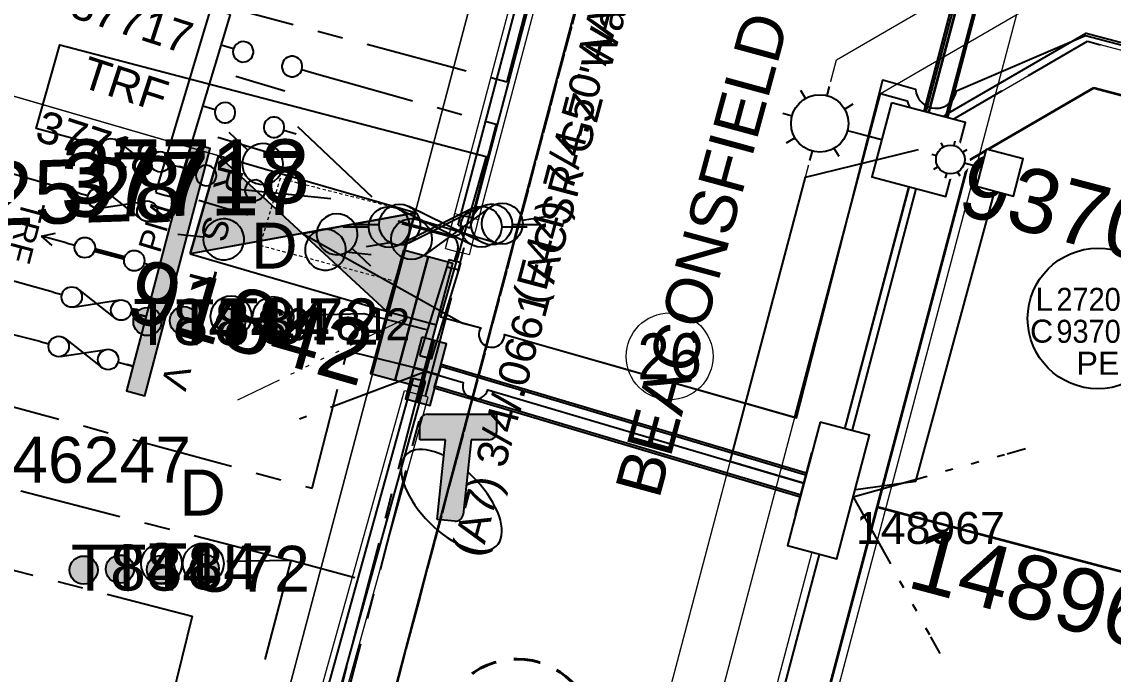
# Model space of a CAD drawing. Header units: metres. Extents: x 256054 to 262066, y 6173540 to 6179224.
# Drawn here: x 258720.28 to 258762.97, y 6175154.5 to 6175180.02 of the extents above; entities that cross this region are included whole.
import ezdxf
from ezdxf.enums import TextEntityAlignment as Align

# ---------------------------------------------------------------- set-up
doc = ezdxf.new("R2010")
doc.units = ezdxf.units.M
for name, pattern in [('Cable Exist OH', [1, 1, 0]), ('Cable Exist UG', [7, 4, -1, 1, -1]), ('Dash', [5, 3, -2]), ('DASHED', [19.05, 12.7, -6.35]), ('HIDDEN2', [0.1875, 0.125, -0.0625]), ('IE Trench LV', [5.5, 4, -1.5]), ('PHANTOM', [6.15, 3, -0.75, 0.3, -0.75, 0.3, -0.75, 0.3]), ('PHANTOMX2', [5.6, 2.5, -0.5, 0.15, -0.5, 0.15, -0.5, 0.15, -0.5, 0.15, -0.5])]:
    doc.linetypes.add(name, pattern=pattern)
doc.layers.get('0').update_dxf_attribs({"color": 6})
doc.layers.add('_User Miscellaneous12', color=252, linetype='Continuous', lineweight=13, plot=False, transparency=0.5)
for name, color, linetype, lineweight in [('_User Miscellaneous4', 191, 'Continuous', 13), ('_User Miscellaneous7', 91, 'Continuous', 13), ('_User_LV_Exist', 5, 'Continuous', 25), ('Cadastre Developer_SP_NEW', 54, 'Continuous', 15), ('Cadastre Land Parcels_SP_EXT', 96, 'Continuous', 15), ('Cadastre Other Property_SP_EXT', 96, 'DASHED', 15), ('Cadastre Roads_SP_EXT', 54, 'Continuous', 15), ('Mains_HV_EXT', 13, 'Continuous', 25), ('Mains_LV_EXT', 163, 'Continuous', 25), ('Services_SP_EXT', 42, 'PHANTOMX2', 20)]:
    doc.layers.add(name, color=color, linetype=linetype, lineweight=lineweight)
for name, color, linetype in [('Duct_SP_EXT', 40, 'Continuous'), ('Duct_SP_NEW', 2, 'Continuous'), ('Equip_HV_EXT', 7, 'Continuous'), ('Equip_LV_EXT', 7, 'Continuous'), ('Equip_SP_SL_NEW', 2, 'Continuous'), ('Mains_LV_New_T84', 2, 'Cable x'), ('Mains_SL_NEW_R6', 2, 'Continuous'), ('Notes', 7, 'Continuous'), ('Notes_HV_MISC', 11, 'Continuous'), ('Notes_LV_MISC', 161, 'Continuous'), ('OH_Details_SP_MISC', 7, 'Continuous'), ('Services_SP_NEW_UG', 2, 'IE Trench LV'), ('Sub_HV_EXT', 7, 'Continuous'), ('Sub_SP_EXT', 7, 'Continuous'), ('SupportsUG_SP_LV_EXT', 7, 'Continuous'), ('SupportsUG_SP_LV_NEW', 2, 'Continuous'), ('SupportsUG_SP_LV_SL_NEW', 2, 'Continuous'), ('Trench_SP_EXT', 7, 'Continuous'), ('Trench_SP_NEW', 2, 'Continuous'), ('UG_Details_SP_MISC', 7, 'Continuous')]:
    doc.layers.add(name, color=color, linetype=linetype)
doc.styles.add('ARIAL', font='arial.ttf', dxfattribs={"height": 2})
doc.styles.add('iecARIAL', font='arial.ttf', dxfattribs={"height": 2})
doc.styles.add('IESYMBOL1', font='isocp.shx')
doc.styles.add('SL_LABEL', font='arial.ttf', dxfattribs={"height": 2})
doc.styles.get("Standard").update_dxf_attribs({"font": 'arial.ttf'})
doc.styles.add('SWG_LABEL', font='arial.ttf')
doc.styles.add('SWITCH_LABEL', font='arial.ttf', dxfattribs={"height": 2})
doc.linetypes.add('Cable New UG', pattern='A,6,-0.05,["X",Standard,S=1.8,R=0,X=0,Y=-0.94],-1.8', length=7.85)
doc.linetypes.add('Cable o', pattern='A,4,-0.01,["O",Standard,S=1.5,R=0,X=0,Y=-0.75],-1.6', length=5.61)
doc.linetypes.add('Cable x', pattern='A,5,-0.05,["X",Standard,S=1.5,R=0,X=0,Y=-0.75],-1.45', length=6.5)
doc.linetypes.add('IE Trench HV', pattern='A,4,-0.4,["/",Standard,S=2,R=0,X=0.25,Y=-1],-1.6', length=6)

# ---------------------------------------------------------------- blocks, each defined once
blk = doc.blocks.new('*U377')
at = {"ltscale": 10}
h = blk.add_hatch(color=256, dxfattribs=at)
h.dxf.hatch_style = 1
h.paths.add_polyline_path([(3.234, -3.089), (0, 0), (4.412, 0.734)])
h.paths.add_polyline_path([(-4.412, -0.734), (-3.234, 3.089), (0, 0)])
blk.add_line((4.412, 0.734), (-4.412, -0.734))
blk.add_lwpolyline([(-4.412, -0.734), (3.234, -3.089), (4.412, 0.734), (-3.234, 3.089)], close=True)
at = {"ltscale": 10, "flags": 128}
for points in [[(-4.412, -0.734), (-3.234, 3.089), (0, 0)], [(3.234, -3.089), (0, 0), (4.412, 0.734)]]:
    blk.add_lwpolyline(points, close=True, dxfattribs=at)
at = {"flags": 8}
blk.add_attdef('ASSET_NUM', text='', height=2.5, dxfattribs=at).set_placement((0, 5), align=Align.MIDDLE_CENTER)
for tag, flags, p in [('STREET_CODE', 9, (1.5, 0)), ('OPERATING_VOLTAGE', 9, (1.5, -0.4)), ('NO_PHASES', 9, (1.5, -0.2)), ('ORIENTATION', 9, (1.5, -0.6)), ('OWNED_BY', 9, (1.5, -0.8)), ('OPERATED_BY', 9, (1.5, -1)), ('MAINTAINED_BY', 9, (1.5, -1.2)), ('SECONDARY_VOLTAGE', 9, (1.5, -1.6)), ('STATE', 9, (1.5, -1.8)), ('CONSTRUCTED_VOLTAGE', 9, (1.5, -1.4)), ('SUBSTATION_TYPE', 9, (1.5, -2.2)), ('PARENT', 9, (1.5, -2)), ('USAGE', 9, (1.5, -2.4)), ('LEGEND', 9, (1.5, -2.6)), ('SUBURB', 9, (1.5, -2.8)), ('STREETNAME', 9, (1.5, -3)), ('LOCATION', 9, (1.5, -3.2)), ('NOTES', 9, (1.5, -3.4)), ('Z', 1, (1.5, -3.6))]:
    blk.add_attdef(tag, text='', height=0.2, dxfattribs=dict(flags=flags)).set_placement(p, align=Align.MIDDLE_LEFT)
blk = doc.blocks.new('*U419')
blk.add_hatch(color=256).paths.add_polyline_path([(-2.5, 1), (-2.5, -1), (2.5, -1), (2.5, 1)])
for p, q in [((0, 1), (0, -1)), ((-2.5, 0), (2.5, 0))]:
    blk.add_line(p, q)
at = {"ltscale": 10}
blk.add_line((2.5, 0), (-2.5, 0), dxfattribs=at)
blk.add_lwpolyline([(-2.5, -1), (-1.25, -1), (1.25, -1), (2.5, -1), (2.5, 1), (-2.5, 1)], close=True)
at = {"width": 0.9, "flags": 8}
blk.add_attdef('ASSET_NUM', text='', height=2, rotation=90, dxfattribs=at).set_placement((1.707, 6.152), align=Align.MIDDLE_LEFT)
for tag, p, flags in [('OWNED_BY', (3.707, 1.952), 9), ('STATE', (3.707, 1.752), 9), ('SUPPORT_TYPE', (3.707, 1.552), 9), ('USAGE', (3.707, 1.352), 9), ('LEGEND', (3.707, 1.152), 9), ('LOCATION', (3.707, 0.952), 9), ('NOTES', (3.707, 0.752), 9), ('STREETNAME', (3.707, 0.352), 9), ('PARENT', (3.707, 0.552), 9), ('SUBURB', (3.707, 0.152), 1)]:
    blk.add_attdef(tag, p, '', height=0.2, dxfattribs=dict(flags=flags))
blk = doc.blocks.new('DUCT_EXT')
blk.add_circle((0, 0.8), 0.8)
at = {"flags": 1}
blk.add_attdef('Z', (0, 0), '', height=0.2, dxfattribs=at)
at = {"flags": 9}
for tag, p in [('DUCT_CODE', (0, 0)), ('XSECT_TYPE', (0, -0.2)), ('FB_REFERENCE', (0, -0.4)), ('STATE', (0, -0.6)), ('NOTES', (0, -0.8))]:
    blk.add_attdef(tag, text='', height=0.2, dxfattribs=at).set_placement(p, align=Align.MIDDLE_LEFT)
blk = doc.blocks.new('LV_UG_DFUSE_CLOSED_EXT')
for points in [[(5.04, 0.726), (2.156, -0.717)], [(5.049, -0.707), (2.156, 0.717)], [(1, 0), (0, 0)], [(6.2, 0.013), (7.2, 0.013)]]:
    blk.add_lwpolyline(points)
for centre in [(1.8, 0), (5.4, 0.011)]:
    blk.add_circle(centre, 0.8)
at = {"flags": 9}
for tag, p in [('ACTUAL_STATUS', (0, 0)), ('CONSTRUCTED_VOLTAGE', (0, -0.2)), ('NO_PHASES', (0, -0.4)), ('OPERATING_VOLTAGE', (0, -0.6)), ('ORIENTATION', (0, -0.8)), ('STATE', (0, -1)), ('SWITCH_TYPE', (0, -1.2)), ('USAGE', (0, -1.4)), ('NOTES', (0, -1.6))]:
    blk.add_attdef(tag, text='', height=0.2, dxfattribs=at).set_placement(p, align=Align.MIDDLE_LEFT)
at = {"flags": 1}
blk.add_attdef('Z', (0, 0), '', height=0.2, dxfattribs=at)
blk = doc.blocks.new('SWG_HOLEC_SU_EXT')
blk.add_line((1.8, -2), (5.8, -2))
for points in [[(1.8, -0.8, 1), (1.8, 0.8, 1)], [(5.8, -0.8, 1), (5.8, 0.8, 1)]]:
    blk.add_lwpolyline(points, format="xyb", close=True)
for points in [[(1, 0), (0, 0)], [(6.6, 0), (7.6, 0)]]:
    blk.add_lwpolyline(points)
at = {"style": 'SWITCH_LABEL', "flags": 8}
blk.add_attdef('ASSET_NUM', text='', height=2.5, rotation=179.9544, dxfattribs=at).set_placement((-2.4, 0), align=Align.MIDDLE_LEFT)
at = {"flags": 1}
blk.add_attdef('Z', (0, 0), '', height=0.2, dxfattribs=at)
at = {"flags": 9}
for tag, p in [('ACTUAL_STATUS', (0, -0.4)), ('CONSTRUCTED_VOLTAGE', (0, -0.6)), ('NO_PHASES', (0, -0.8)), ('OPERATING_VOLTAGE', (0, -1)), ('ORIENTATION', (0, -1.2)), ('OWNED_BY', (0, -1.4)), ('STATE', (0, -1.8)), ('PARENT', (0, -1.6)), ('SWITCH_TYPE', (0, -2)), ('USAGE', (0, -2.2)), ('STREETNAME', (0, -2.6)), ('LOCATION', (0, -2.4)), ('SUBURB', (0, -2.8)), ('NOTES', (0, -3))]:
    blk.add_attdef(tag, text='', height=0.2, dxfattribs=at).set_placement(p, align=Align.MIDDLE_LEFT)
at = {"style": 'SWITCH_LABEL', "flags": 9}
blk.add_attdef('STREET_CODE', text='', height=0.2, dxfattribs=at).set_placement((0, -0.2), align=Align.MIDDLE_LEFT)
blk = doc.blocks.new('CABLE_LARGE_EXT')
h = blk.add_hatch(color=256)
edge = h.paths.add_edge_path()
edge.add_arc((0, 0.55), 0.55, 0, 360)
blk.add_circle((0, 0.55), 0.55)
at = {"flags": 1}
blk.add_attdef('Z', (0, 0), '', height=0.2, dxfattribs=at)
at = {"flags": 9}
for tag, p in [('COND_CODE', (0, 0)), ('STATE', (0, -0.4)), ('FB_REFERENCE', (0, -0.2)), ('XSECT_SIZE', (0, -0.6)), ('NOTES', (0, -0.8))]:
    blk.add_attdef(tag, text='', height=0.2, dxfattribs=at).set_placement(p, align=Align.MIDDLE_LEFT)
blk = doc.blocks.new('*U379')
at = {"layer": '_User_LV_Exist'}
blk.add_line((7.5, 0), (6.8, 0), dxfattribs=at)
blk.add_lwpolyline([(1.2, 0), (0, 0)], dxfattribs=at)
at = {"layer": '_User_LV_Exist', "flags": 128}
for points in [[(5.68, -0.733), (2.317, 0.735)], [(5.68, 0.733), (2.317, -0.735)]]:
    blk.add_lwpolyline(points, dxfattribs=at)
at = {"layer": '_User_LV_Exist'}
for centre in [(2, 0), (6, 0)]:
    blk.add_circle(centre, 0.8, dxfattribs=at)
blk = doc.blocks.new('*U380')
at = {"layer": '_User_LV_Exist'}
for p, q in [((2.775, 0.1), (5.225, 0.1)), ((2.8, 0.05), (5.2, 0.05)), ((2.8, 0), (5.2, 0)), ((7.5, 0), (6.8, 0)), ((7.5, 0), (9.5, 0)), ((8.5, 0.5), (9.5, 0)), ((9.5, 0), (8.5, -0.5)), ((2.775, -0.1), (5.225, -0.1)), ((2.8, -0.05), (5.2, -0.05))]:
    blk.add_line(p, q, dxfattribs=at)
blk.add_lwpolyline([(1.2, 0), (0, 0)], dxfattribs=at)
for centre in [(2, 0), (6, 0)]:
    blk.add_circle(centre, 0.8, dxfattribs=at)
at = {"layer": '_User_LV_Exist', "insert": (10.75, 0), "char_height": 1.8, "attachment_point": 5, "rotation": 90}
blk.add_mtext('TRF', dxfattribs=at)
blk = doc.blocks.new('*U381')
at = {"layer": '_User_LV_Exist'}
h = blk.add_hatch(color=256, dxfattribs=at)
h.dxf.hatch_style = 1
h.paths.add_polyline_path([(-43.194, -17.777), (-41.744, -18.16), (-36.64, 1.178), (-38.091, 1.561)])
for p, q in [((-38.601, -0.373), (-39.084, -0.245)), ((-39.622, -4.24), (-40.105, -4.113)), ((-40.642, -8.108), (-41.126, -7.98)), ((-41.663, -11.975), (-42.146, -11.848)), ((-42.684, -15.843), (-43.167, -15.715))]:
    blk.add_line(p, q, dxfattribs=at)
blk.add_lwpolyline([(-38.091, 1.561), (-43.194, -17.777), (-41.744, -18.16), (-36.64, 1.178)], close=True, dxfattribs=at)
at = {"layer": '_User_LV_Exist', "rotation": 165.2162480782409}
for name, p in [('*U379', (-38.601, -0.373)), ('*U379', (-39.622, -4.24)), ('*U380', (-40.642, -8.108)), ('*U379', (-41.663, -11.975)), ('*U379', (-42.684, -15.843))]:
    blk.add_blockref(name, p, dxfattribs=at)
at = {"layer": '_User_LV_Exist', "char_height": 2, "attachment_point": 5, "rotation": 255.21625, "style": 'ARIAL'}
for s, insert in [('R', (-35.217, -1.266)), ('S', (-36.237, -5.133)), ('T', (-37.258, -9.001)), ('U', (-38.279, -12.869)), ('V', (-39.299, -16.736))]:
    blk.add_mtext(s, dxfattribs=dict(at, insert=insert))
blk = doc.blocks.new('*U384')
at = {"width": 0.9}
blk.add_attdef('ASSET_NUM', text='', height=2, dxfattribs=at).set_placement((4, 2), align=Align.MIDDLE_LEFT)
for tag, p, flags in [('SUBURB', (-2, 0), 1), ('STREETNAME', (-1.8, 0), 9), ('PARENT', (-1.6, 0), 9), ('NOTES', (-1.4, 0), 9), ('LOCATION', (-1.2, 0), 9), ('LEGEND', (-1, 0), 9), ('USAGE', (-0.8, 0), 9), ('SUPPORT_TYPE', (-0.6, 0), 9), ('STATE', (-0.4, 0), 9), ('OWNED_BY', (-0.2, 0), 9)]:
    blk.add_attdef(tag, p, '', height=0.2, rotation=270, dxfattribs=dict(flags=flags))
blk.add_wipeout([(-2.668, 0.363), (2.182, 1.577), (2.668, -0.363), (-2.182, -1.577)])
blk.add_lwpolyline([(-2.182, -1.577), (1.455, -0.666), (-0.97, -1.274), (2.668, -0.363), (2.182, 1.577), (-2.668, 0.363)], close=True)
blk = doc.blocks.new('PILLAR_EXT')
blk.add_hatch(color=256).paths.add_polyline_path([(-2.5, 1), (-2.5, -1), (2.5, -1), (2.5, 1)])
for p, q in [((0, 1), (0, -1)), ((-2.5, 0), (2.5, 0))]:
    blk.add_line(p, q)
at = {"ltscale": 10}
blk.add_line((2.5, 0), (-2.5, 0), dxfattribs=at)
blk.add_lwpolyline([(-2.5, -1), (-1.25, -1), (1.25, -1), (2.5, -1), (2.5, 1), (-2.5, 1)], close=True)
at = {"width": 0.9, "flags": 8}
blk.add_attdef('ASSET_NUM', text='', height=2, rotation=90, dxfattribs=at).set_placement((-2, 4), align=Align.MIDDLE_LEFT)
for tag, p, flags in [('OWNED_BY', (0, -0.2), 9), ('STATE', (0, -0.4), 9), ('SUPPORT_TYPE', (0, -0.6), 9), ('USAGE', (0, -0.8), 9), ('LEGEND', (0, -1), 9), ('STREETNAME', (0, -1.8), 9), ('LOCATION', (0, -1.2), 9), ('NOTES', (0, -1.4), 9), ('PARENT', (0, -1.6), 9), ('SUBURB', (0, -2), 1)]:
    blk.add_attdef(tag, p, '', height=0.2, dxfattribs=dict(flags=flags))
blk = doc.blocks.new('TELSTRA')
h = blk.add_hatch(color=5)
h.dxf.hatch_style = 1
h.paths.add_polyline_path([(-0.963, 2.342, 0.414115), (-1.263, 2.042), (-1.263, 1.343), (-0.266, 1.343), (-0.595, -1.771), (0.101, -1.844, 0.414214), (0.431, -1.577), (0.739, 1.343), (1.437, 1.342, 0.414769), (1.737, 1.642), (1.737, 2.343)])
at = {"color": 5}
for p, q in [((-0.963, 2.342, 23019.395), (1.737, 2.343, 23019.395)), ((1.737, 2.343, 23019.395), (1.737, 1.642, 23019.395)), ((-1.263, 1.343, 23019.395), (-1.263, 2.042, 23019.395)), ((-0.266, 1.343, 23019.395), (-1.263, 1.343, 23019.395)), ((-0.595, -1.771, 23019.395), (-0.266, 1.343, 23019.395)), ((0.739, 1.343, 23019.395), (0.431, -1.577, 23019.395)), ((1.437, 1.342, 23019.395), (0.739, 1.343, 23019.395)), ((0.101, -1.844, 23019.395), (-0.595, -1.771, 23019.395))]:
    blk.add_line(p, q, dxfattribs=at)
blk.add_circle((1, -1), 0.0001)
for centre, start, end in [((-0.963, 2.042, 23019.395), 90.0193, 180), ((1.437, 1.642, 23019.395), 269.8913, 0), ((0.132, -1.546, 23019.395), 263.967, 353.967)]:
    blk.add_arc(centre, 0.3, start, end, dxfattribs=at)
at = {"color": 7}
blk.add_ellipse((-0.027, -1.018, 23019.395), major_axis=(1.768, -1.781), ratio=0.491734, start_param=2.186079, end_param=7.987501, dxfattribs=at)
blk = doc.blocks.new('HOLEC_AASA_EXT')
for p, q in [((-1.6, 0), (-1.599, 14.997)), ((-1.599, 14.997), (-0.799, 14.997)), ((0.001, 14.997), (-0.799, 14.997)), ((0, 0), (0.001, 14.997)), ((-1.6, 0), (-0.8, 0)), ((0, 0), (-0.8, 0))]:
    blk.add_line(p, q)
for p in [(-0.004, 12.5), (0.002, 7.537), (0, 2.401)]:
    blk.add_blockref('SWG_HOLEC_SU_EXT', p)
at = {"style": 'ARIAL'}
blk.add_attdef('SWG_TYPE', text='', height=1.8, rotation=90, dxfattribs=at).set_placement((-0.8, 15.66), align=Align.MIDDLE_LEFT)
at = {"style": 'SWG_LABEL', "flags": 8}
for tag, p in [('ASSET_NUM3', (-2.404, 12.499)), ('ASSET_NUM2', (-2.398, 7.537)), ('ASSET_NUM1', (-2.4, 2.4))]:
    blk.add_attdef(tag, text='', height=2.5, rotation=179.95437, dxfattribs=at).set_placement(p, align=Align.MIDDLE_LEFT)
at = {"flags": 1}
blk.add_attdef('Z', (0, 0), '', height=0.2, rotation=90, dxfattribs=at)
at = {"style": 'ARIAL'}
blk.add_attdef('SUB_TYPE', text='', height=1.8, rotation=90, dxfattribs=at).set_placement((-0.8, -0.757), align=Align.MIDDLE_RIGHT)
blk = doc.blocks.new('*U420')
blk.add_circle((0, 0), 1.7)
at = {"width": 0.9}
blk.add_attdef('CODE', text='', height=1.8, dxfattribs=at).set_placement((0, 0), align=Align.MIDDLE_CENTER)
at = {"flags": 1}
blk.add_attdef('Z', (0, 0), '', height=0.2, dxfattribs=at)
blk = doc.blocks.new('*U426')
at = {"ltscale": 0.1}
blk.add_circle((0, 0), 5.5, dxfattribs=at)
at = {"char_height": 1.8}
for s, insert, attachment_point in [('L', (-3.5, 1.5), 6), ('C', (-3.5, -1), 6), ('PE', (0, -2.6), 2)]:
    blk.add_mtext(s, dxfattribs=dict(at, insert=insert, attachment_point=attachment_point))
at = {"width": 0.9}
for tag, p in [('SNUMBER', (-3.25, 1.5)), ('CNUMBER', (-3.25, -1))]:
    blk.add_attdef(tag, text='', height=1.8, dxfattribs=at).set_placement(p, align=Align.MIDDLE_LEFT)
at = {"flags": 1}
blk.add_attdef('Z', (0, 0), '', height=0.2, dxfattribs=at)
blk = doc.blocks.new('SL_NUM_PE_EXIST')
blk.add_wipeout([(-0.236, 7.5), (-0.706, 7.47), (-1.174, 7.411), (-1.637, 7.323), (-2.093, 7.206), (-2.542, 7.06), (-2.98, 6.887), (-3.407, 6.686), (-3.82, 6.459), (-4.218, 6.206), (-4.599, 5.929), (-4.962, 5.629), (-5.306, 5.306), (-5.629, 4.962), (-5.929, 4.599), (-6.206, 4.218), (-6.459, 3.82), (-6.686, 3.407), (-6.887, 2.98), (-7.06, 2.542), (-7.206, 2.093), (-7.323, 1.637), (-7.411, 1.174), (-7.47, 0.706), (-7.5, 0.236), (-7.5, -0.236), (-7.47, -0.706), (-7.411, -1.174), (-7.323, -1.637), (-7.206, -2.093), (-7.06, -2.542), (-6.887, -2.98), (-6.686, -3.407), (-6.459, -3.82), (-6.206, -4.218), (-5.929, -4.599), (-5.629, -4.962), (-5.306, -5.306), (-4.962, -5.629), (-4.599, -5.929), (-4.218, -6.206), (-3.82, -6.459), (-3.407, -6.686), (-2.98, -6.887), (-2.542, -7.06), (-2.093, -7.206), (-1.637, -7.323), (-1.174, -7.411), (-0.706, -7.47), (-0.236, -7.5), (0.236, -7.5), (0.706, -7.47), (1.174, -7.411), (1.637, -7.323), (2.093, -7.206), (2.542, -7.06), (2.98, -6.887), (3.407, -6.686), (3.82, -6.459), (4.218, -6.206), (4.599, -5.929), (4.962, -5.629), (5.306, -5.306), (5.629, -4.962), (5.929, -4.599), (6.206, -4.218), (6.459, -3.82), (6.686, -3.407), (6.887, -2.98), (7.06, -2.542), (7.206, -2.093), (7.323, -1.637), (7.411, -1.174), (7.47, -0.706), (7.5, -0.236), (7.5, 0.236), (7.47, 0.706), (7.411, 1.174), (7.323, 1.637), (7.206, 2.093), (7.06, 2.542), (6.887, 2.98), (6.686, 3.407), (6.459, 3.82), (6.206, 4.218), (5.929, 4.599), (5.629, 4.962), (5.306, 5.306), (4.962, 5.629), (4.599, 5.929), (4.218, 6.206), (3.82, 6.459), (3.407, 6.686), (2.98, 6.887), (2.542, 7.06), (2.093, 7.206), (1.637, 7.323), (1.174, 7.411), (0.706, 7.47), (0.236, 7.5)])
at = {"linetype": 'Dash', "lineweight": 40, "ltscale": 0.7}
blk.add_circle((0, 0), 6, dxfattribs=at)
at = {"lineweight": 40, "style": 'IESYMBOL1'}
blk.add_text('P.E', height=2.5, dxfattribs=at).set_placement((0, -0.72), align=Align.TOP_CENTER)
at = {"lineweight": 40, "style": 'IESYMBOL1', "flags": 4}
blk.add_attdef('SL15', text='', height=2.5, dxfattribs=at).set_placement((0, 0), align=Align.BOTTOM_CENTER)
at = {"lineweight": 40, "flags": 1}
blk.add_attdef('Z', (0, 0), '', height=0.2, dxfattribs=at)
blk = doc.blocks.new('*U453')
for tag, height, rotation, flags, p in [('LNUMBER', 1, 165.1651, 8, (-6.511, 2.759)), ('LANTNUMBER', 0.2, 270, 9, (-1.4, 2.6)), ('LOUTREACH', 0.2, 270, 9, (-1.4, 2.2)), ('LOUTREACHVOCAB', 0.2, 270, 9, (-1.4, 2)), ('LRATECODE', 0.2, 270, 9, (-1.4, 1.8)), ('LREMOVE', 0.2, 270, 9, (-1.4, 1.6)), ('LREPLACE', 0.2, 270, 9, (-1.4, 1.4)), ('LTYPEVOCAB', 0.2, 270, 9, (-1.4, 1)), ('LTYPE', 0.2, 270, 9, (-1.4, 1.2)), ('LEGEND', 0.2, 270, 9, (-1.4, 0.8)), ('SUBURB', 0.2, 270, 9, (-1.4, 0.6)), ('STREETNAME', 0.2, 270, 9, (-1.4, 0.4)), ('LOCATION', 0.2, 270, 9, (-1.4, 0.2)), ('LNEW', 0.2, 270, 9, (-6.4, 0)), ('LMASTVOCAB', 0.2, 270, 9, (-6.2, 0)), ('LMAST', 0.2, 270, 9, (-6, 0)), ('OWNED_BY', 0.2, 270, 9, (-1.8, 0)), ('ORIENTATION', 0.2, 270, 9, (-1.6, 0)), ('OPERATING_VOLTAGE', 0.2, 270, 9, (-1.4, 0)), ('NOTES', 0.2, 270, 9, (-1.4, 0)), ('NO_PHASES', 0.2, 270, 9, (-1.2, 0)), ('LANTERN_TYPE', 0.2, 270, 9, (-1, 0)), ('LANTERN_PURPOSE', 0.2, 270, 9, (-0.8, 0)), ('CONTROL_TYPE', 0.2, 270, 9, (-0.6, 0)), ('CONSTRUCTED_VOLTAGE', 0.2, 270, 9, (-0.4, 0)), ('MAINTAINED_BY', 0.2, 270, 9, (-1.4, -0.663))]:
    blk.add_attdef(tag, text='', height=height, rotation=rotation, dxfattribs=dict(flags=flags)).set_placement(p, align=Align.MIDDLE_LEFT)
at = {"style": 'SL_LABEL'}
for tag, height, rotation, flags, p in [('ASSET_NUM', 1, 165.1651, 8, (-7.023, 0.826)), ('STREET_CODE', 0.001, 270, 9, (0.001, 0))]:
    blk.add_attdef(tag, text='', height=height, rotation=rotation, dxfattribs=dict(at, flags=flags)).set_placement(p, align=Align.MIDDLE_LEFT)
for tag, p, height, flags in [('OPERATED_BY', (-1.4, -0.407), 0.2, 9), ('Z', (0, 0), 0.001, 1)]:
    blk.add_attdef(tag, p, '', height=height, rotation=270, dxfattribs=dict(flags=flags))
blk.add_wipeout([(-5.498, 1.456), (-4.62, 2.321), (-3.435, 2.655), (-2.57, 1.778), (-2.235, 0.592), (-3.113, -0.273), (-4.299, -0.607), (-5.164, 0.27)])
for p, q in [((-4.62, 2.321), (-4.432, 1.997)), ((-3.579, 2.112), (-3.483, 2.474)), ((-2.57, 1.778), (-2.894, 1.589)), ((-4.954, 1.312), (-5.317, 1.408)), ((-5.164, 0.27), (-4.839, 0.459)), ((0, 0), (-2.779, 0.736)), ((-3.113, -0.273), (-3.301, 0.051)), ((-4.251, -0.426), (-4.155, -0.063))]:
    blk.add_line(p, q)
blk.add_circle((-3.867, 1.024), 1.125)
at = {"flags": 9}
for tag, p in [('LLAMPVOCAB', (-5.8, 0)), ('LLAMP', (-5.6, 0)), ('LEXIST', (-5.4, 0)), ('LCHARGE3PERCENT', (-5.2, 0)), ('LCHARGE3', (-5, 0)), ('LCHARGE2PERCENT', (-4.8, 0)), ('LCHARGE2', (-4.6, 0)), ('LCHARGE1PERCENT', (-4.4, 0)), ('LCHARGE1', (-4.2, 0)), ('LCATEGORY', (-4, 0)), ('LBRACKETVOCAB', (-3.8, 0)), ('LBRACKET', (-3.6, 0)), ('LKINGHEIGHT', (-3.4, 0)), ('CREPLACE', (-3.2, 0)), ('CREMOVE', (-3, 0)), ('CNUMBER', (-2.8, 0)), ('CNEW', (-2.6, 0)), ('CEXIST', (-2.4, 0)), ('USAGE', (-2.2, 0)), ('STATE', (-2, 0))]:
    blk.add_attdef(tag, text='', height=0.2, rotation=270, dxfattribs=at).set_placement(p, align=Align.MIDDLE_LEFT)
blk = doc.blocks.new('*U452')
at = {"width": 0.9, "flags": 8}
blk.add_attdef('ASSET_NUM', text='', height=2, dxfattribs=at).set_placement((4, 2), align=Align.MIDDLE_LEFT)
at = {"flags": 1}
blk.add_attdef('Z', (-2.351, -1.813), '', height=0.2, rotation=270, dxfattribs=at)
at = {"flags": 9}
for tag, p in [('NOTES', (-2, -1.813)), ('SUBURB', (-1.8, -1.813)), ('STREETNAME', (-1.6, -1.813)), ('LOCATION', (-1.4, -1.813)), ('LEGEND', (-1.2, -1.813)), ('USAGE', (-1, -1.813)), ('STATE', (-0.8, -1.813)), ('OWNED_BY', (-0.6, -1.813)), ('COLUMN_TYPE', (-0.4, -1.813)), ('STREET_CODE', (-0.2, -1.813)), ('STRUCTURE_PLANT_NUMBER', (0.031, -1.813))]:
    blk.add_attdef(tag, text='', height=0.2, rotation=270, dxfattribs=at).set_placement(p, align=Align.MIDDLE_LEFT)
at = {"ltscale": 10}
blk.add_wipeout([(1.5, -1.5), (-1.5, -1.5), (-1.5, 1.5), (1.5, 1.5)], dxfattribs=at)
blk.add_lwpolyline([(-1.5, -1.5), (1.5, -1.5), (1.5, 1.5), (-1.5, 1.5)], close=True)

msp = doc.modelspace()

# ---------------------------------------------------------------- linework, layer by layer
at = {"layer": '_User Miscellaneous12', "color": 5, "flags": 128}
for points in [[(258743.121, 6175144.415), (258752.155, 6175178.531), (258761.344, 6175183.871), (258857.129, 6175158.492), (258872.695, 6175154.368, -0.019195), (258876.014, 6175153.416, -0.096183), (258888.988, 6175146.143, 0.170238), (258893.29, 6175144.426, 0.194137), (258898.227, 6175146.178, 0.236344), (258900.564, 6175151.993, 0.128283), (258899.394, 6175155.328, 0.177102), (258895.503, 6175158.152, 0.126051), (258892.03, 6175158.244, -0.04728), (258884.579, 6175157.62, -0.047139), (258877.278, 6175158.396, -0.016955), (258873.885, 6175159.225), (258762.622, 6175188.705), (258757.282, 6175197.894), (258766.319, 6175232.002)], [(258745.054, 6175143.903), (258753.876, 6175177.218), (258761.632, 6175181.726), (258856.617, 6175156.559), (258872.201, 6175152.43, -0.019291), (258875.388, 6175151.516, -0.096084), (258887.685, 6175144.625, 0.169802), (258893.205, 6175142.427, 0.194137), (258899.553, 6175144.68, 0.236344), (258902.557, 6175152.158, 0.128283), (258901.053, 6175156.445, 0.177102), (258896.05, 6175160.076, 0.124646), (258891.634, 6175160.205, -0.046995), (258884.601, 6175159.62, -0.047101), (258877.681, 6175160.355, -0.017), (258874.412, 6175161.155), (258763.935, 6175190.426), (258759.428, 6175198.182), (258768.252, 6175231.49)], [(258746.988, 6175143.391), (258755.598, 6175175.905), (258761.921, 6175179.58), (258856.105, 6175154.626), (258871.706, 6175150.492, -0.019393), (258874.762, 6175149.617, -0.095987), (258886.384, 6175143.106, 0.169482), (258893.121, 6175140.429, 0.194137), (258900.878, 6175143.183, 0.236344), (258904.55, 6175152.322, 0.128283), (258902.713, 6175157.562, 0.177102), (258896.598, 6175161.999, 0.123617), (258891.243, 6175162.167, -0.04672), (258884.623, 6175161.62, -0.047059), (258878.084, 6175162.314, -0.017046), (258874.938, 6175163.084), (258765.248, 6175192.147), (258761.573, 6175198.471), (258770.185, 6175230.978)]]:
    msp.add_lwpolyline(points, format="xyb", dxfattribs=at)
at = {"layer": '_User Miscellaneous12', "color": 3, "flags": 128}
msp.add_lwpolyline([(258747.278, 6175143.314), (258755.856, 6175175.709), (258761.964, 6175179.259), (258856.028, 6175154.336), (258871.632, 6175150.201, -0.019409), (258874.668, 6175149.332, -0.095972), (258886.189, 6175142.878, 0.169441), (258893.108, 6175140.13, 0.194137), (258901.077, 6175142.958, 0.236344), (258904.849, 6175152.346, 0.128283), (258902.961, 6175157.729, 0.177102), (258896.68, 6175162.288, 0.123485), (258891.185, 6175162.461, -0.046678), (258884.626, 6175161.92, -0.047052), (258878.145, 6175162.608, -0.017053), (258875.017, 6175163.374), (258765.445, 6175192.405), (258761.895, 6175198.514), (258770.475, 6175230.901)], format="xyb", dxfattribs=at)
at = {"layer": '_User Miscellaneous12', "flags": 128}
msp.add_lwpolyline([(258748.921, 6175142.879), (258757.319, 6175174.593), (258762.209, 6175177.435), (258855.592, 6175152.693), (258871.213, 6175148.554, -0.019502), (258874.136, 6175147.717, -0.095889), (258885.084, 6175141.586, 0.169232), (258893.036, 6175138.431, 0.194137), (258902.204, 6175141.685, 0.236344), (258906.543, 6175152.486, 0.128283), (258904.372, 6175158.679, 0.177102), (258897.145, 6175163.923, 0.122814), (258890.857, 6175164.129, -0.046446), (258884.645, 6175163.619, -0.047012), (258878.487, 6175164.273, -0.017095), (258875.466, 6175165.014), (258766.561, 6175193.868), (258763.719, 6175198.76), (258772.118, 6175230.466)], format="xyb", dxfattribs=at)
at = {"layer": '_User Miscellaneous4'}
for p, q in [((258737.222, 6175172.522), (258746.684, 6175208.248)), ((258738.15, 6175172.276), (258747.613, 6175208.007)), ((258736.859, 6175171.151), (258737.222, 6175172.522)), ((258737.222, 6175172.522), (258737.686, 6175172.399)), ((258738.15, 6175172.276), (258737.686, 6175172.399)), ((258737.787, 6175170.905), (258738.15, 6175172.276)), ((258736.859, 6175171.151), (258737.323, 6175171.028)), ((258737.787, 6175170.905), (258737.323, 6175171.028)), ((258731.46, 6175151.999), (258735.253, 6175165.601)), ((258735.253, 6175165.601), (258735.715, 6175165.472)), ((258736.178, 6175165.343), (258735.715, 6175165.472)), ((258732.385, 6175151.741), (258736.178, 6175165.343))]:
    msp.add_line(p, q, dxfattribs=at)
at = {"layer": '_User_LV_Exist', "color": 2, "linetype": 'Cable New UG', "ltscale": 0.7, "flags": 128}
msp.add_lwpolyline([(258736.09, 6175166.339), (258737.549, 6175165.909, 0.999979), (258738.508, 6175165.626), (258751.835, 6175161.694), (258765.319, 6175212.356)], format="xyb", dxfattribs=at)
at = {"layer": '_User_LV_Exist', "color": 1, "linetype": 'Cable New UG', "ltscale": 0.7, "flags": 128}
msp.add_lwpolyline([(258723.04, 6175175.247), (258720.846, 6175175.849), (258721.763, 6175179.123), (258738.441, 6175174.755), (258736.659, 6175168.482), (258738.231, 6175168.052, 1.309709), (258739.167, 6175167.789), (258750.583, 6175164.525), (258753.958, 6175177.746), (258755.239, 6175177.383, 0.894934), (258756.84, 6175177.32), (258761.894, 6175179.478), (258837.545, 6175159.543)], format="xyb", dxfattribs=at)
at = {"layer": '_User_LV_Exist', "color": 2, "linetype": 'Cable o', "flags": 128}
msp.add_lwpolyline([(258752.339, 6175161.645), (258755.253, 6175162.048), (258758.538, 6175174.121)], dxfattribs=at)
at = {"layer": 'Cadastre Developer_SP_NEW', "lineweight": 35}
for p, q in [((258762.209, 6175177.435), (258757.319, 6175174.593)), ((258762.209, 6175177.435), (258872.23, 6175148.284)), ((258757.319, 6175174.593), (258748.921, 6175142.879)), ((258753.734, 6175161.053), (258795.302, 6175150.039))]:
    msp.add_line(p, q, dxfattribs=at)
at = {"layer": 'Cadastre Land Parcels_SP_EXT', "linetype": 'Continuous'}
for points in [[(258745.703, 6175210.49), (258710.909, 6175219.697), (258707.745, 6175207.742), (258703.039, 6175208.988), (258697.923, 6175189.647), (258702.629, 6175188.401), (258701.095, 6175182.602), (258735.662, 6175172.545), (258745.703, 6175210.49)], [(258726.65, 6175150.194), (258726.669, 6175150.205), (258730.311, 6175152.322), (258735.662, 6175172.545), (258701.095, 6175182.602), (258702.629, 6175188.401), (258697.923, 6175189.647), (258695.863, 6175190.187), (258687.977, 6175160.467), (258687.716, 6175159.484), (258725.423, 6175149.481), (258726.65, 6175150.194)]]:
    msp.add_lwpolyline(points, close=True, dxfattribs=at)
at = {"layer": 'Cadastre Other Property_SP_EXT', "linetype": 'HIDDEN2'}
msp.add_lwpolyline([(258735.662, 6175172.546), (258730.383, 6175173.892), (258729.6, 6175171.277), (258734.949, 6175169.857), (258735.662, 6175172.546)], close=True, dxfattribs=at)
at = {"layer": 'Cadastre Roads_SP_EXT', "linetype": 'Continuous'}
msp.add_lwpolyline([(258772.499, 6175230.524), (258778.259, 6175252.269), (258784.018, 6175274.013), (258784.803, 6175276.976), (258786.361, 6175282.858), (258790.255, 6175297.56), (258780.591, 6175303.279), (258779.209, 6175304.096), (258768.162, 6175310.632), (258765.883, 6175290.094), (258765.156, 6175283.539), (258764.283, 6175280.717), (258761.204, 6175269.079), (258758.391, 6175258.447), (258755.322, 6175246.85), (258746.916, 6175215.076), (258745.703, 6175210.49), (258735.662, 6175172.545), (258730.311, 6175152.322), (258739.809, 6175147.642), (258749.307, 6175142.962), (258772.499, 6175230.524)], close=True, dxfattribs=at)
at = {"layer": 'Duct_SP_EXT'}
for p, q in [((258737.454, 6175172.46), (258746.915, 6175208.185)), ((258737.918, 6175172.337), (258747.381, 6175208.07)), ((258737.351, 6175172.071), (258737.454, 6175172.46)), ((258737.454, 6175172.46), (258737.686, 6175172.399)), ((258737.918, 6175172.337), (258737.686, 6175172.399)), ((258737.815, 6175171.948), (258737.918, 6175172.337)), ((258737.351, 6175172.071), (258737.583, 6175172.01)), ((258737.815, 6175171.948), (258737.583, 6175172.01)), ((258736.917, 6175170.436), (258736.993, 6175170.718)), ((258736.993, 6175170.718), (258737.225, 6175170.657)), ((258737.456, 6175170.595), (258737.225, 6175170.657)), ((258737.379, 6175170.303), (258737.456, 6175170.595)), ((258735.849, 6175166.967), (258736.917, 6175170.436)), ((258736.307, 6175166.826), (258737.379, 6175170.303)), ((258736.917, 6175170.436), (258737.148, 6175170.369)), ((258737.379, 6175170.303), (258737.148, 6175170.369)), ((258735.849, 6175166.967), (258736.078, 6175166.897)), ((258736.307, 6175166.826), (258736.078, 6175166.897)), ((258731.691, 6175151.934), (258735.605, 6175166.079)), ((258732.154, 6175151.806), (258736.068, 6175165.951)), ((258735.605, 6175166.079), (258735.837, 6175166.015)), ((258736.068, 6175165.951), (258735.837, 6175166.015))]:
    msp.add_line(p, q, dxfattribs=at)
for points in [[(258731.079, 6175168.541), (258733.663, 6175168.617), (258736.105, 6175167.989)], [(258728.303, 6175158.93), (258730.807, 6175158.965), (258733.309, 6175158.288)]]:
    msp.add_lwpolyline(points, dxfattribs=at)
at = {"layer": 'Duct_SP_NEW'}
for p, q in [((258755.469, 6175175.811), (258761.38, 6175198.133)), ((258756.243, 6175175.606), (258762.154, 6175197.928)), ((258755.469, 6175175.811), (258755.856, 6175175.709)), ((258756.243, 6175175.606), (258755.856, 6175175.709)), ((258736.667, 6175166.552), (258736.553, 6175166.168)), ((258736.667, 6175166.552), (258752.218, 6175161.921)), ((258736.439, 6175165.785), (258736.553, 6175166.168)), ((258736.439, 6175165.785), (258751.989, 6175161.155)), ((258752.218, 6175161.921), (258752.104, 6175161.538)), ((258751.989, 6175161.155), (258752.104, 6175161.538))]:
    msp.add_line(p, q, dxfattribs=at)
at = {"layer": 'Mains_HV_EXT', "linetype": 'Cable Exist OH'}
msp.add_lwpolyline([(258744.606, 6175190.463), (258733.903, 6175150.203)], dxfattribs=at)
at = {"layer": 'Mains_HV_EXT', "linetype": 'Cable Exist UG'}
msp.add_lwpolyline([(258731.717, 6175178.012), (258738.84, 6175176.015), (258731.949, 6175149.622)], dxfattribs=at)
at = {"layer": 'Mains_LV_EXT', "color": 3, "linetype": 'Cable Exist UG'}
msp.add_lwpolyline([(258722.53, 6175173.313), (258717.97, 6175174.624), (258720.271, 6175182.765), (258739.27, 6175177.67), (258748.85, 6175214.545)], dxfattribs=at)
at = {"layer": 'Mains_LV_EXT', "color": 3, "linetype": 'Cable Exist OH'}
msp.add_lwpolyline([(258744.902, 6175191.698), (258733.903, 6175150.203)], dxfattribs=at)
at = {"layer": 'Mains_LV_EXT', "linetype": 'Cable Exist UG'}
for points in [[(258719.289, 6175170.062), (258713.039, 6175173.04), (258713.039, 6175173.04), (258710.06, 6175161.106), (258726.946, 6175156.774), (258723.208, 6175141.753), (258720.217, 6175141.049), (258719.61, 6175139.1), (258672.422, 6175151.804), (258670.694, 6175154.36), (258657.994, 6175157.592), (258653.391, 6175154.305)], [(258719.289, 6175170.062), (258715.254, 6175170.318), (258715.254, 6175170.318), (258713.464, 6175163.422), (258730.806, 6175158.948), (258725.914, 6175140.379), (258725.914, 6175140.379), (258722.495, 6175138.261), (258719.864, 6175136.936), (258671.263, 6175150.037), (258669.72, 6175152.505), (258657.574, 6175155.587), (258653.391, 6175154.305)], [(258721.509, 6175169.445), (258719.289, 6175170.062)]]:
    msp.add_lwpolyline(points, dxfattribs=at)
at = {"layer": 'Mains_LV_EXT', "color": 2, "linetype": 'Cable Exist UG'}
for points in [[(258720.999, 6175167.512), (258718.592, 6175168.124), (258717.875, 6175165.525), (258731.638, 6175161.777), (258733.011, 6175167.155), (258736.074, 6175166.399)], [(258736.005, 6175166.399), (258726.861, 6175131.291), (258728.326, 6175128.706), (258722.943, 6175108.9), (258720.494, 6175107.241)]]:
    msp.add_lwpolyline(points, dxfattribs=at)
at = {"layer": 'Mains_LV_New_T84', "color": 2, "linetype": 'Cable New UG', "ltscale": 0.7, "flags": 128}
for points in [[(258736.09, 6175166.339), (258737.549, 6175165.909, 0.999979), (258738.508, 6175165.626), (258751.835, 6175161.694), (258761.573, 6175198.471), (258764.679, 6175210.195), (258765.345, 6175212.71)], [(258731.263, 6175171.742), (258737.523, 6175168.237), (258738.231, 6175168.052, 1.309709), (258739.167, 6175167.789), (258750.522, 6175164.55), (258753.876, 6175177.218), (258754.908, 6175176.923, 0.535793), (258756.517, 6175176.44), (258761.921, 6175179.58), (258837.59, 6175159.531)]]:
    msp.add_lwpolyline(points, format="xyb", dxfattribs=at)
at = {"layer": 'OH_Details_SP_MISC', "flags": 128}
msp.add_lwpolyline([(258733.582, 6175148.995), (258744.902, 6175191.698), (258751.909, 6175218.173), (258768.255, 6175279.51), (258782.186, 6175275.01)], dxfattribs=at)
at = {"layer": 'Services_SP_EXT'}
msp.add_lwpolyline([(258735.378, 6175168.457), (258728.724, 6175165.215)], dxfattribs=at)
at = {"layer": 'Services_SP_NEW_UG', "color": 2, "linetype": 'PHANTOM', "flags": 128}
for points in [[(258752.801, 6175161.438), (258759.541, 6175163.329)], [(258752.801, 6175161.438), (258756.193, 6175155.315)]]:
    msp.add_lwpolyline(points, dxfattribs=at)
at = {"layer": 'Trench_SP_EXT', "linetype": 'Cable Exist UG'}
for points in [[(258735.008, 6175172.234), (258737.125, 6175171.653), (258737.125, 6175171.653, 0.421766), (258737.558, 6175171.985)], [(258735.151, 6175172.127), (258737.196, 6175171.578), (258737.196, 6175171.578, -0.320505), (258737.287, 6175170.962), (258737.287, 6175170.962), (258737.207, 6175170.682)]]:
    msp.add_lwpolyline(points, format="xyb", dxfattribs=at)
msp.add_lwpolyline([(258736.092, 6175166.347), (258731.148, 6175164.479)], dxfattribs=at)
at = {"layer": 'Trench_SP_NEW', "linetype": 'IE Trench LV', "ltscale": 0.8, "flags": 128}
msp.add_lwpolyline([(258755.856, 6175175.709), (258761.964, 6175179.259), (258837.487, 6175159.248), (258871.845, 6175150.149, -0.116741), (258886.21, 6175142.86, 0.121642), (258891.042, 6175140.41, 0.116136), (258896.042, 6175140.41, 0.313746), (258904.775, 6175149.831, 0.055852), (258904.849, 6175152.346, 0.128283), (258902.961, 6175157.729, 0.145326), (258897.869, 6175161.901)], format="xyb", dxfattribs=at)
at = {"layer": 'Trench_SP_NEW', "linetype": 'IE Trench HV', "ltscale": 0.8, "flags": 128}
msp.add_lwpolyline([(258747.278, 6175143.314), (258752.444, 6175162.826), (258755.984, 6175176.193)], dxfattribs=at)
at = {"layer": 'UG_Details_SP_MISC'}
for p, q in [((258755.391, 6175175.831), (258761.302, 6175198.154)), ((258756.319, 6175175.585), (258762.23, 6175197.908)), ((258755.391, 6175175.831), (258755.855, 6175175.708)), ((258756.319, 6175175.585), (258755.855, 6175175.708)), ((258736.69, 6175166.628), (258736.553, 6175166.168)), ((258736.69, 6175166.628), (258752.24, 6175161.998)), ((258736.416, 6175165.708), (258736.553, 6175166.168)), ((258736.416, 6175165.708), (258751.967, 6175161.078)), ((258752.24, 6175161.998), (258752.104, 6175161.538)), ((258751.967, 6175161.078), (258752.104, 6175161.538))]:
    msp.add_line(p, q, dxfattribs=at)

# ---------------------------------------------------------------- block references
at = {"layer": '_User Miscellaneous7'}
msp.add_blockref('*U420', (258745.621, 6175166.933), dxfattribs=at).add_auto_attribs({'CODE': '26'})
at = {"layer": '_User_LV_Exist', "color": 6, "linetype": 'Continuous', "xscale": 0.5, "yscale": 0.5, "zscale": 0.5}
msp.add_blockref('*U381', (258745.967, 6175174.476), dxfattribs=at)
at = {"layer": '_User_LV_Exist'}
ref = msp.add_blockref('PILLAR_EXT', (258736.092, 6175166.347), dxfattribs=dict(at, xscale=0.5, yscale=0.5, zscale=0.5, rotation=255.0076043797435))
ref.add_attrib('ASSET_NUM', 'S91842', dxfattribs={"layer": '0', "height": 1.25, "style": 'iecARIAL'}).set_placement((258735.477, 6175168.813), align=Align.TOP_RIGHT)
at = {"layer": 'Duct_SP_EXT'}
for name, p in [('DUCT_EXT', (258728.466, 6175167.699)), ('DUCT_EXT', (258730.109, 6175167.67)), ('CABLE_LARGE_EXT', (258725.194, 6175167.744)), ('CABLE_LARGE_EXT', (258726.622, 6175167.781)), ('CABLE_LARGE_EXT', (258728.466, 6175167.699)), ('CABLE_LARGE_EXT', (258730.154, 6175167.691)), ('DUCT_EXT', (258725.746, 6175158.025)), ('DUCT_EXT', (258727.379, 6175158.03)), ('CABLE_LARGE_EXT', (258722.699, 6175158.025)), ('CABLE_LARGE_EXT', (258724.119, 6175158.064)), ('CABLE_LARGE_EXT', (258725.721, 6175158.047)), ('CABLE_LARGE_EXT', (258727.432, 6175158.091))]:
    msp.add_blockref(name, p, dxfattribs=at)
at = {"layer": 'Equip_HV_EXT'}
ref = msp.add_blockref('SWG_HOLEC_SU_EXT', (258733.923, 6175170.475), dxfattribs=dict(at, rotation=136.6801943205698))
ref.add_attrib('ASSET_NUM', '37717', dxfattribs={"layer": '0', "height": 2.5, "rotation": 0.5116, "style": 'SWITCH_LABEL'}).set_placement((258731.524, 6175171.725), align=Align.BOTTOM_RIGHT)
ref = msp.add_blockref('SWG_HOLEC_SU_EXT', (258733.95, 6175170.92), dxfattribs=dict(at, rotation=174.1499448086276))
ref.add_attrib('ASSET_NUM', '37718', dxfattribs={"layer": '0', "height": 2.5, "style": 'SWITCH_LABEL'}).set_placement((258731.551, 6175172.17), align=Align.BOTTOM_RIGHT)
at = {"layer": 'Equip_LV_EXT', "rotation": 9.466971408878548}
msp.add_blockref('LV_UG_DFUSE_CLOSED_EXT', (258733.75, 6175171.224), dxfattribs=at)
at = {"layer": 'Equip_LV_EXT'}
for p in [(258732.852, 6175171.991), (258733.261, 6175172.084)]:
    msp.add_blockref('LV_UG_DFUSE_CLOSED_EXT', p, dxfattribs=at)
at = {"layer": 'Notes', "linetype": 'IE Trench LV'}
msp.add_blockref('TELSTRA', (258737.117, 6175162.331, 23019.395), dxfattribs=at)
at = {"layer": 'Notes_LV_MISC', "linetype": 'IE Trench LV'}
ref = msp.add_blockref('*U426', (258762.376, 6175168.415), dxfattribs=dict(at, xscale=0.5, yscale=0.5, zscale=0.5))
ref.add_attrib('SNUMBER', '272056', dxfattribs={"layer": '0', "height": 0.9, "width": 0.9}).set_placement((258760.751, 6175169.165), align=Align.MIDDLE_LEFT)
ref.add_attrib('CNUMBER', '937041', dxfattribs={"height": 0.9, "width": 0.9}).set_placement((258760.751, 6175167.915), align=Align.MIDDLE_LEFT)
at = {"layer": 'Sub_HV_EXT', "linetype": 'IE Trench LV'}
ref = msp.add_blockref('HOLEC_AASA_EXT', (258726.285, 6175173.116), dxfattribs=dict(at, xscale=0.5, yscale=0.5, zscale=0.5, rotation=343.316358832304))
ref.add_attrib('ASSET_NUM1', '37718', dxfattribs={"layer": '0', "height": 1.25, "rotation": 342, "style": 'SWG_LABEL'}).set_placement((258720.93, 6175175.998), align=Align.MIDDLE_LEFT)
ref.add_attrib('ASSET_NUM2', 'TRF', dxfattribs={"layer": '0', "height": 1.25, "rotation": 342, "style": 'SWG_LABEL'}).set_placement((258722.707, 6175178.095), align=Align.MIDDLE_LEFT)
ref.add_attrib('ASSET_NUM3', '37717', dxfattribs={"layer": '0', "height": 1.25, "rotation": 342, "style": 'SWG_LABEL'}).set_placement((258722.276, 6175180.832), align=Align.MIDDLE_LEFT)
ref.add_attrib('SUB_TYPE', 'PM', dxfattribs={"layer": '0', "height": 0.9, "rotation": 73.3164, "style": 'ARIAL'}).set_placement((258725.793, 6175172.868), align=Align.MIDDLE_RIGHT)
ref.add_attrib('SWG_TYPE', 'H', dxfattribs={"layer": '0', "height": 0.9, "rotation": 73.3164, "style": 'ARIAL'}).set_placement((258728.149, 6175180.731), align=Align.MIDDLE_LEFT)
at = {"layer": 'Sub_SP_EXT'}
ref = msp.add_blockref('*U377', (258731.263, 6175171.742), dxfattribs=dict(at, rotation=0.9034344635478492))
ref.add_attrib('ASSET_NUM', '22528', dxfattribs={"layer": '0', "height": 2.5, "rotation": 1.9034}).set_placement((258726.564, 6175173.539), align=Align.MIDDLE_RIGHT)
at = {"layer": 'SupportsUG_SP_LV_EXT'}
ref = msp.add_blockref('*U419', (258735.533, 6175168.416), dxfattribs=dict(at, rotation=255.0076043797435))
ref.add_attrib('ASSET_NUM', '91842', dxfattribs={"layer": '0', "height": 2.5, "rotation": 343.976, "style": 'iecARIAL'}).set_placement((258734.227, 6175168.151), align=Align.TOP_RIGHT)

# ---------------------------------------------------------------- texts
at = {"layer": 'Cadastre Developer_SP_NEW', "color": 1}
msp.add_text('Lot 100 DP 846247', height=1.8, dxfattribs=at).set_placement((258705.229, 6175161.99))
at = {"layer": 'Duct_SP_EXT'}
for s, p in [('D', (258729.254, 6175170.368)), ('T84', (258724.643, 6175167.378)), ('T84', (258726.277, 6175167.364)), ('T84', (258728.007, 6175167.404)), ('U72', (258729.647, 6175167.398)), ('D', (258726.444, 6175160.709)), ('T84', (258722.196, 6175157.774)), ('T84', (258723.616, 6175157.771)), ('T84', (258725.227, 6175157.816)), ('U72', (258726.934, 6175157.725))]:
    msp.add_text(s, height=1.8, dxfattribs=at).set_placement(p)
at = {"layer": 'Notes_HV_MISC', "lineweight": 0, "insert": (258740.407, 6175171.823), "char_height": 1.2, "attachment_point": 2, "rotation": 75.1125}
msp.add_mtext('\\A1;(A7) 3/4/.0661 ACSR-GZ "Wagtail"  ', dxfattribs=at)
at = {"layer": 'Notes_LV_MISC', "linetype": 'IE Trench LV', "insert": (258742.146, 6175179.282), "char_height": 1.2, "attachment_point": 2, "rotation": 75.154}
msp.add_mtext('\\A1;({\\A0;E}44) 7/4.50 AAC "Mercury"  ', dxfattribs=at)

# ---------------------------------------------------------------- next in the draw order: block references
at = {"layer": '_User_LV_Exist'}
ref = msp.add_blockref('*U384', (258751.835, 6175161.694), dxfattribs=dict(at, xscale=0.5, yscale=0.5, zscale=0.5, rotation=241.1108400032186))
ref.add_attrib('ASSET_NUM', '148967', dxfattribs={"layer": '0', "height": 1.25}).set_placement((258752.908, 6175160.223), align=Align.MIDDLE_LEFT)
at = {"layer": 'Equip_SP_SL_NEW', "linetype": 'IE Trench LV'}
msp.add_blockref('*U453', (258755.363, 6175175.019), dxfattribs=at)
at = {"layer": 'Notes_LV_MISC', "linetype": 'IE Trench LV'}
ref = msp.add_blockref('SL_NUM_PE_EXIST', (258739.657, 6175152.095), dxfattribs=dict(at, xscale=0.5, yscale=0.5, zscale=0.5))
ref.add_attrib('SL15', '192850', dxfattribs={"layer": '0', "lineweight": 40, "height": 1.25, "style": 'IESYMBOL1'}).set_placement((258739.657, 6175152.095), align=Align.BOTTOM_CENTER)

# ---------------------------------------------------------------- next in the draw order: block references
at = {"layer": 'SupportsUG_SP_LV_SL_NEW'}
ref = msp.add_blockref('*U452', (258755.363, 6175175.019), dxfattribs=dict(at, rotation=255.1601523999617))
ref.add_attrib('ASSET_NUM', '937041', dxfattribs={"layer": '0', "height": 2.5, "rotation": 345.1602}).set_placement((258757.097, 6175173.755), align=Align.MIDDLE_LEFT)

# ---------------------------------------------------------------- next in the draw order: texts
at = {"layer": 'Notes_HV_MISC'}
msp.add_text('BEACONSFIELD RD', height=1.8, rotation=74.8034, dxfattribs=at).set_placement((258745.208, 6175161.312))

# ---------------------------------------------------------------- next in the draw order: linework, layer by layer
at = {"layer": 'Mains_SL_NEW_R6', "color": 2, "linetype": 'Cable o', "flags": 128}
msp.add_lwpolyline([(258751.835, 6175161.694), (258747.996, 6175162.827), (258750.941, 6175173.946), (258755.363, 6175175.019)], dxfattribs=at)

# ---------------------------------------------------------------- next in the draw order: block references
at = {"layer": '_User_LV_Exist', "linetype": 'IE Trench LV', "xscale": 0.5, "yscale": 0.5, "zscale": 0.5}
msp.add_blockref('*U453', (258758.538, 6175174.121), dxfattribs=at)

# ---------------------------------------------------------------- next in the draw order: block references
at = {"layer": '_User_LV_Exist', "xscale": 0.5, "yscale": 0.5, "zscale": 0.5, "rotation": 255.1601523999617}
msp.add_blockref('*U452', (258758.538, 6175174.121), dxfattribs=at)
at = {"layer": 'SupportsUG_SP_LV_NEW'}
ref = msp.add_blockref('*U384', (258751.835, 6175161.694), dxfattribs=dict(at, rotation=241.1108400032186))
ref.add_attrib('ASSET_NUM', '148967', dxfattribs={"layer": '0', "height": 2.5, "rotation": 345.1602}).set_placement((258755.156, 6175159.134), align=Align.MIDDLE_LEFT)

doc.saveas('drawing.dxf')
